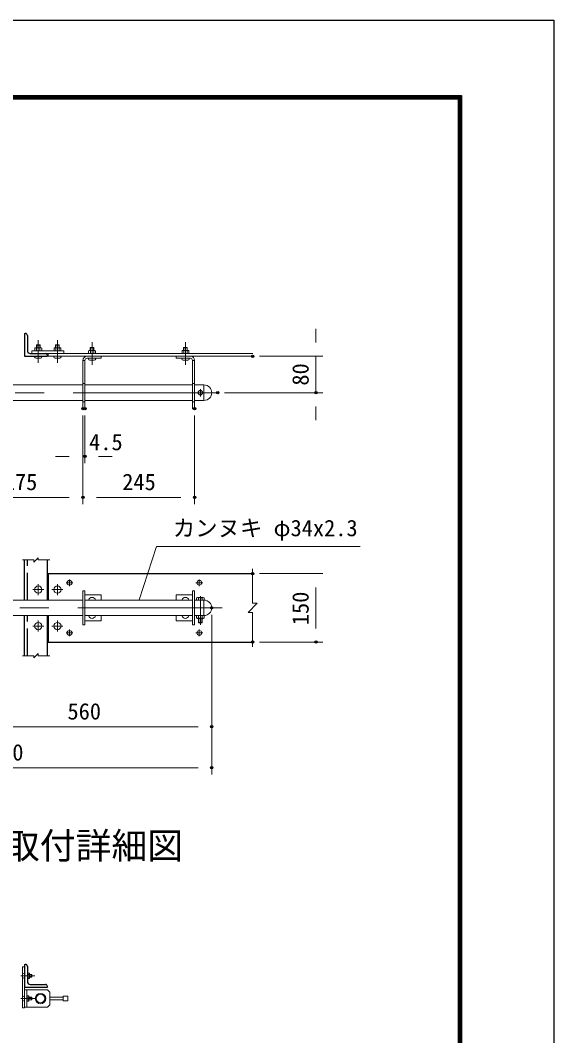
# Model space of a CAD drawing. Units: millimetres, scale not verified, with parts at other scales. Extents: x -6300 to 6300, y -4455 to 4455.
# Drawn here: x 3958 to 6300, y 0 to 4455 of the extents above; entities that cross this region are included whole.
import ezdxf
from ezdxf.enums import TextEntityAlignment as Align

# ---------------------------------------------------------------- set-up
doc = ezdxf.new("R2010")
doc.units = ezdxf.units.MM
doc.header["$LTSCALE"] = 20
doc.header["$PDMODE"] = 32
doc.header["$PDSIZE"] = 10
doc.linetypes.add('DASHED', pattern=[7.5, 6, -1.5])
doc.linetypes.add('USER1', pattern=[50.8, 31.75, -6.35, 6.35, -6.35])
for name, color, linetype, lineweight in [('0-0_D-TTL-TXT', 7, 'Continuous', 25), ('0-4_D-STR-DIM', 7, 'Continuous', 13), ('0-6_Defpoints', 8, 'Continuous', 25), ('0-7_D-STR-TXT', 7, 'Continuous', 13), ('0-8_D-STR1', 1, 'Continuous', 25), ('0-9_D-STR3', 3, 'Continuous', 13), ('0-A_D-BMK', 2, 'USER1', 13), ('0-C_D-TTL', 7, 'Continuous', 25)]:
    doc.layers.add(name, color=color, linetype=linetype, lineweight=lineweight)
doc.styles.add('ＭＳ ゴシック', font='')
doc.styles.get('ＭＳ ゴシック').set_extended_font_data('MS Gothic')

msp = doc.modelspace()

# ---------------------------------------------------------------- linework, layer by layer
at = {"layer": '0-4_D-STR-DIM'}
for p, q in [((5255.79, 3041.39), (5255.79, 3101.39)), ((5007.99, 2981.39), (5285.79, 2981.39)), ((5255.79, 2981.39), (5255.79, 2821.39)), ((4854.89, 2821.39), (5285.79, 2821.39)), ((4232.99, 2721.39), (4232.99, 2332.21)), ((4232.99, 2721.39), (4232.99, 2332.21)), ((4232.99, 2721.39), (4232.99, 2512.21)), ((4241.99, 2721.39), (4241.99, 2512.21)), ((4722.99, 2721.39), (4722.99, 2332.21)), ((5255.79, 2761.39), (5255.79, 2701.39)), ((4172.99, 2542.21), (4112.99, 2542.21)), ((4232.99, 2542.21), (4241.99, 2542.21)), ((4301.99, 2542.21), (4361.99, 2542.21)), ((3742.99, 2362.21), (4172.99, 2362.21)), ((4292.99, 2362.21), (4662.99, 2362.21)), ((4016.99, 2077.49), (4036.99, 2097.49)), ((4036.99, 2087.49), (4036.99, 2097.49)), ((3966.99, 2087.49), (4016.99, 2087.49)), ((4016.99, 2077.49), (4016.99, 2087.49)), ((4036.99, 2087.49), (4086.99, 2087.49)), ((4977.99, 1897.49), (4977.99, 2048.46)), ((5007.99, 2027.49), (5285.79, 2027.49)), ((5255.79, 1967.49), (5255.79, 1787.49)), ((4957.99, 1857.49), (4997.99, 1897.49)), ((4977.99, 1897.49), (4997.99, 1897.49)), ((4798.49, 1847.49), (4798.49, 1325.7)), ((4798.49, 1847.49), (4798.49, 1145.7)), ((4957.99, 1857.49), (4977.99, 1857.49)), ((4977.99, 1706.52), (4977.99, 1857.49)), ((5007.99, 1727.49), (5285.79, 1727.49)), ((3966.99, 1667.49), (4016.99, 1667.49)), ((4016.99, 1657.49), (4036.99, 1677.49)), ((4016.99, 1657.49), (4016.99, 1667.49)), ((4036.99, 1667.49), (4036.99, 1677.49)), ((4036.99, 1667.49), (4086.99, 1667.49)), ((3738.49, 1355.7), (4738.49, 1355.7)), ((3058.49, 1175.7), (4738.49, 1175.7))]:
    msp.add_line(p, q, dxfattribs=at)
at = {"layer": '0-6_Defpoints'}
for p in [(4977.99, 2981.39), (4824.89, 2821.39), (5255.79, 2821.39), (4232.99, 2751.39), (4241.99, 2751.39), (4722.99, 2751.39), (4241.99, 2542.21), (4232.99, 2362.21), (4722.99, 2362.21), (4977.99, 2027.49), (4798.49, 1877.49), (4977.99, 1727.49), (5255.79, 1727.49), (4798.49, 1355.7), (4798.49, 1175.7)]:
    msp.add_point(p, dxfattribs=at)
at = {"layer": '0-7_D-STR-TXT'}
msp.add_lwpolyline([(5450.06, 2146.59), (4555.53, 2146.59), (4480.41, 1913.39)], dxfattribs=at)
at = {"layer": '0-8_D-STR1'}
for p, q in [((3976.99, 3081.39), (3976.99, 2981.39)), ((3976.99, 3081.39), (3979.99, 3081.39)), ((3988.99, 3072.39), (3988.99, 3006.39)), ((4001.99, 2993.39), (4067.99, 2993.39)), ((3976.99, 2981.39), (4076.99, 2981.39)), ((4076.99, 2984.39), (4076.99, 2981.39)), ((3976.99, 1911.49), (3976.99, 2087.49)), ((4076.99, 1911.49), (4076.99, 2087.49)), ((4076.99, 2027.49), (4977.99, 2027.49)), ((4080.99, 2027.49), (4080.99, 1911.49)), ((3976.99, 1667.49), (3976.99, 1843.49)), ((4076.99, 1667.49), (4076.99, 1843.49)), ((4080.99, 1843.49), (4080.99, 1727.49)), ((4076.99, 1727.49), (4977.99, 1727.49)), ((3976.99, 313.15), (3976.99, 213.15)), ((3976.99, 313.15), (3979.99, 313.15)), ((3988.99, 304.15), (3988.99, 238.15)), ((4001.99, 225.15), (4067.99, 225.15)), ((3976.99, 213.15), (4076.99, 213.15)), ((4076.99, 213.15), (4076.99, 216.15))]:
    msp.add_line(p, q, dxfattribs=at)
at = {"layer": '0-8_D-STR1', "linetype": 'DASHED'}
for p, q in [((3988.99, 1911.49), (3988.99, 2087.49)), ((3988.99, 1667.49), (3988.99, 1843.49))]:
    msp.add_line(p, q, dxfattribs=at)
at = {"layer": '0-8_D-STR1'}
for centre, radius, start, end in [((3979.99, 3072.39), 9, 0, 90), ((4001.99, 3006.39), 13, 180, 270), ((4067.99, 2984.39), 9, 0, 90), ((3979.99, 304.15), 9, 0, 90), ((4001.99, 238.15), 13, 180, 270), ((4067.99, 216.15), 9, 0, 90)]:
    msp.add_arc(centre, radius, start, end, dxfattribs=at)
at = {"layer": '0-9_D-STR3'}
for p, q in [((4029.99, 3031.39), (4028.99, 3030.39)), ((4028.99, 3018.39), (4028.99, 3030.39)), ((4044.99, 3030.39), (4028.99, 3030.39)), ((4029.99, 3018.39), (4029.99, 3031.39)), ((4043.99, 3031.39), (4029.99, 3031.39)), ((4043.99, 3018.39), (4043.99, 3031.39)), ((4044.99, 3030.39), (4043.99, 3031.39)), ((4044.99, 3018.39), (4044.99, 3030.39)), ((4113.99, 3031.39), (4112.99, 3030.39)), ((4112.99, 3018.39), (4112.99, 3030.39)), ((4128.99, 3030.39), (4112.99, 3030.39)), ((4113.99, 3018.39), (4113.99, 3031.39)), ((4127.99, 3031.39), (4113.99, 3031.39)), ((4127.99, 3018.39), (4127.99, 3031.39)), ((4128.99, 3030.39), (4127.99, 3031.39)), ((4128.99, 3018.39), (4128.99, 3030.39)), ((4978.99, 2993.39), (4008.99, 2993.39)), ((4024.01, 3018.39), (4021.99, 3017.23)), ((4021.99, 3017.23), (4021.99, 3005.39)), ((4024.01, 3018.39), (4049.98, 3018.39)), ((4029.51, 3017.23), (4029.51, 3005.39)), ((4044.48, 3017.23), (4044.48, 3005.39)), ((4049.98, 3018.39), (4051.99, 3017.23)), ((4051.99, 3017.23), (4051.99, 3005.39)), ((4080.99, 2981.39), (4080.99, 2993.39)), ((4108.01, 3018.39), (4105.99, 3017.23)), ((4105.99, 3017.23), (4105.99, 3005.39)), ((4108.01, 3018.39), (4133.98, 3018.39)), ((4113.51, 3017.23), (4113.51, 3005.39)), ((4128.48, 3017.23), (4128.48, 3005.39)), ((4133.98, 3018.39), (4135.99, 3017.23)), ((4135.99, 3017.23), (4135.99, 3005.39)), ((4148.99, 2993.39), (4148.99, 3005.39)), ((4260.01, 3006.39), (4257.99, 3005.23)), ((4257.99, 3005.23), (4257.99, 2993.39)), ((4285.98, 3006.39), (4260.01, 3006.39)), ((4264.99, 3018.39), (4265.99, 3019.39)), ((4264.99, 3006.39), (4264.99, 3018.39)), ((4264.99, 3018.39), (4280.99, 3018.39)), ((4265.51, 3005.23), (4265.51, 2993.39)), ((4265.99, 3006.39), (4265.99, 3019.39)), ((4265.99, 3019.39), (4279.99, 3019.39)), ((4279.99, 3006.39), (4279.99, 3019.39)), ((4279.99, 3019.39), (4280.99, 3018.39)), ((4280.48, 3005.23), (4280.48, 2993.39)), ((4280.99, 3006.39), (4280.99, 3018.39)), ((4285.98, 3006.39), (4287.99, 3005.23)), ((4287.99, 3005.23), (4287.99, 2993.39)), ((4670.01, 3006.39), (4667.99, 3005.23)), ((4667.99, 3005.23), (4667.99, 2993.39)), ((4695.98, 3006.39), (4670.01, 3006.39)), ((4674.99, 3018.39), (4675.99, 3019.39)), ((4674.99, 3006.39), (4674.99, 3018.39)), ((4674.99, 3018.39), (4690.99, 3018.39)), ((4675.51, 3005.23), (4675.51, 2993.39)), ((4675.99, 3006.39), (4675.99, 3019.39)), ((4675.99, 3019.39), (4689.99, 3019.39)), ((4689.99, 3006.39), (4689.99, 3019.39)), ((4689.99, 3019.39), (4690.99, 3018.39)), ((4690.48, 3005.23), (4690.48, 2993.39)), ((4690.99, 3006.39), (4690.99, 3018.39)), ((4695.98, 3006.39), (4697.99, 3005.23)), ((4697.99, 3005.23), (4697.99, 2993.39)), ((4020.99, 2979.39), (4020.99, 2981.39)), ((4046.99, 2973.39), (4026.99, 2973.39)), ((4052.99, 2979.39), (4052.99, 2981.39)), ((4080.99, 2981.39), (4978.99, 2981.39)), ((4104.99, 2979.39), (4104.99, 2981.39)), ((4130.99, 2973.39), (4110.99, 2973.39)), ((4136.99, 2979.39), (4136.99, 2981.39)), ((4232.99, 2751.39), (4232.99, 2963.39)), ((4241.99, 2963.39), (4232.99, 2963.39)), ((4241.99, 2751.39), (4241.99, 2963.39)), ((4312.99, 2972.39), (4250.99, 2972.39)), ((4256.99, 2970.39), (4256.99, 2972.39)), ((4262.99, 2964.39), (4282.99, 2964.39)), ((4288.99, 2970.39), (4288.99, 2972.39)), ((4312.99, 2972.39), (4312.99, 2981.39)), ((4642.99, 2972.39), (4642.99, 2981.39)), ((4642.99, 2972.39), (4704.99, 2972.39)), ((4666.99, 2970.39), (4666.99, 2972.39)), ((4672.99, 2964.39), (4692.99, 2964.39)), ((4698.99, 2970.39), (4698.99, 2972.39)), ((4713.99, 2963.39), (4722.99, 2963.39)), ((4713.99, 2751.39), (4713.99, 2963.39)), ((4722.99, 2751.39), (4722.99, 2963.39)), ((4232.99, 2855.39), (3682.99, 2855.39)), ((4713.99, 2855.39), (4241.99, 2855.39)), ((4764.49, 2855.39), (4722.99, 2855.39)), ((4764.49, 2855.39), (4764.49, 2787.39)), ((4232.99, 2787.39), (3682.99, 2787.39)), ((4713.99, 2787.39), (4241.99, 2787.39)), ((4764.49, 2787.39), (4722.99, 2787.39)), ((4241.99, 2751.39), (4232.99, 2751.39)), ((4713.99, 2751.39), (4722.99, 2751.39)), ((4232.99, 1952.49), (4232.99, 1802.49)), ((4232.99, 1952.49), (4241.99, 1952.49)), ((4241.99, 1952.49), (4241.99, 1802.49)), ((4241.99, 1934.49), (4312.99, 1934.49)), ((4312.99, 1934.49), (4312.99, 1911.49)), ((4642.99, 1934.49), (4642.99, 1911.49)), ((4713.99, 1934.49), (4642.99, 1934.49)), ((4713.99, 1952.49), (4713.99, 1802.49)), ((4722.99, 1952.49), (4713.99, 1952.49)), ((4722.99, 1952.49), (4722.99, 1802.49)), ((4732.29, 1920.89), (4732.29, 1911.49)), ((4760.62, 1922.49), (4736.09, 1922.49)), ((4740.49, 1920.89), (4740.49, 1911.49)), ((4756.49, 1920.89), (4756.49, 1911.49)), ((4764.69, 1920.89), (4764.69, 1911.49)), ((4232.99, 1911.49), (3682.99, 1911.49)), ((4713.99, 1911.49), (4241.99, 1911.49)), ((4764.49, 1911.49), (4722.99, 1911.49)), ((4764.49, 1911.49), (4764.49, 1843.49)), ((4232.99, 1843.49), (3682.99, 1843.49)), ((4713.99, 1843.49), (4241.99, 1843.49)), ((4312.99, 1843.49), (4312.99, 1820.49)), ((4642.99, 1843.49), (4642.99, 1820.49)), ((4764.49, 1843.49), (4722.99, 1843.49)), ((4732.29, 1843.49), (4732.29, 1832.09)), ((4764.69, 1832.09), (4732.29, 1832.09)), ((4761.36, 1830.49), (4736.19, 1830.49)), ((4740.49, 1843.49), (4740.49, 1832.09)), ((4740.49, 1830.49), (4740.49, 1813.09)), ((4742.09, 1830.49), (4742.09, 1811.49)), ((4754.89, 1830.49), (4754.89, 1811.49)), ((4756.49, 1843.49), (4756.49, 1832.09)), ((4756.49, 1830.49), (4756.49, 1813.09)), ((4764.69, 1843.49), (4764.69, 1832.09)), ((4232.99, 1802.49), (4241.99, 1802.49)), ((4241.99, 1820.49), (4312.99, 1820.49)), ((4713.99, 1820.49), (4642.99, 1820.49)), ((4722.99, 1802.49), (4713.99, 1802.49)), ((4756.49, 1813.09), (4740.49, 1813.09)), ((4742.09, 1811.49), (4740.49, 1813.09)), ((4754.89, 1811.49), (4742.09, 1811.49)), ((4754.89, 1811.49), (4756.49, 1813.09)), ((3967.99, 275.15), (3976.99, 271.09)), ((3976.99, 303.15), (3976.99, 123.15)), ((3998.09, 274.65), (3988.99, 274.65)), ((3998.09, 268.83), (3988.99, 268.83)), ((3998.99, 273.09), (3998.09, 274.65)), ((3998.99, 253.21), (3998.99, 273.09)), ((4006.99, 269.15), (3998.99, 269.15)), ((4007.99, 268.15), (3998.99, 268.15)), ((4006.99, 269.15), (4006.99, 257.15)), ((4006.99, 269.15), (4007.99, 268.15)), ((4007.99, 268.15), (4007.99, 258.15)), ((3967.99, 251.15), (3976.94, 255.15)), ((3998.09, 257.47), (3988.99, 257.47)), ((3998.09, 251.65), (3988.99, 251.65)), ((3998.99, 253.21), (3998.09, 251.65)), ((4007.99, 258.15), (3998.99, 258.15)), ((4006.99, 257.15), (3998.99, 257.15)), ((4007.99, 258.15), (4006.99, 257.15)), ((3976.99, 201.15), (4076.99, 201.15)), ((4076.99, 201.15), (4086.99, 191.15)), ((4086.99, 191.15), (4086.99, 135.15)), ((3967.99, 175.15), (3976.99, 171.09)), ((3967.99, 151.15), (3976.94, 155.15)), ((4069.2, 169.15), (4065.02, 169.15)), ((4065.02, 157.15), (4069.2, 157.15)), ((4076.99, 125.15), (4086.99, 135.15)), ((4145.99, 169.15), (4086.99, 169.15)), ((4086.99, 157.15), (4145.99, 157.15)), ((4145.99, 153.15), (4145.99, 173.15)), ((4145.99, 173.15), (4165.99, 173.15)), ((4145.99, 153.15), (4165.99, 153.15)), ((4165.99, 153.15), (4165.99, 173.15)), ((3976.99, 123.15), (3967.99, 123.15)), ((4076.99, 125.15), (3976.99, 125.15))]:
    msp.add_line(p, q, dxfattribs=at)
at = {"layer": '0-9_D-STR3', "linetype": 'DASHED'}
for p, q in [((4241.99, 2861.39), (4232.99, 2861.39)), ((4713.99, 2861.39), (4722.99, 2861.39)), ((4241.99, 2781.39), (4232.99, 2781.39)), ((4713.99, 2781.39), (4722.99, 2781.39)), ((3985.99, 201.15), (3985.99, 125.15)), ((3995.09, 174.65), (3985.99, 174.65)), ((3995.09, 168.83), (3985.99, 168.83)), ((3995.09, 157.47), (3985.99, 157.47)), ((3995.09, 151.65), (3985.99, 151.65)), ((3995.99, 173.09), (3995.09, 174.65)), ((3995.99, 153.21), (3995.09, 151.65)), ((3995.99, 153.21), (3995.99, 173.09)), ((4006.99, 169.15), (3995.99, 169.15)), ((4007.99, 168.15), (3995.99, 168.15)), ((4007.99, 158.15), (3995.99, 158.15)), ((4006.99, 157.15), (3995.99, 157.15)), ((4006.99, 169.15), (4006.99, 157.15)), ((4006.99, 169.15), (4007.99, 168.15)), ((4007.99, 158.15), (4006.99, 157.15)), ((4007.99, 168.15), (4007.99, 158.15))]:
    msp.add_line(p, q, dxfattribs=at)
at = {"layer": '0-9_D-STR3'}
for points in [[(4008.99, 2993.39), (4008.99, 3005.39), (4148.99, 3005.39)], [(3976.99, 303.15), (3967.99, 303.15), (3967.99, 123.15)]]:
    msp.add_lwpolyline(points, dxfattribs=at)
for centre, radius in [((4748.49, 2821.39), 10), ((4036.99, 1957.49), 16), ((4120.99, 1957.49), 16), ((4173.99, 1987.49), 10.5), ((4743.99, 1987.49), 10.5), ((4036.99, 1797.49), 16), ((4120.99, 1797.49), 16), ((4173.99, 1767.49), 10.5), ((4743.99, 1767.49), 10.5), ((4046.99, 163.15), 23), ((4046.99, 163.15), 19)]:
    msp.add_circle(centre, radius, dxfattribs=at)
for centre, radius, start, end in [((4023.28, 3001.35), 17.05, 68.57467, 87.55496), ((4036.99, 2993.74), 24.66, 72.33186, 107.66814), ((4050.71, 3001.35), 17.05, 92.44504, 111.42533), ((4107.28, 3001.35), 17.05, 68.57467, 87.55496), ((4120.99, 2993.74), 24.66, 72.33186, 107.66814), ((4134.71, 3001.35), 17.05, 92.44504, 111.42533), ((4259.28, 2989.35), 17.05, 68.57467, 87.55496), ((4272.99, 2981.74), 24.66, 72.33186, 107.66814), ((4286.71, 2989.35), 17.05, 92.44504, 111.42533), ((4669.28, 2989.35), 17.05, 68.57467, 87.55496), ((4682.99, 2981.74), 24.66, 72.33186, 107.66814), ((4696.71, 2989.35), 17.05, 92.44504, 111.42533), ((4026.99, 2979.39), 6, 180, 270), ((4046.99, 2979.39), 6, 270, 0), ((4110.99, 2979.39), 6, 180, 270), ((4130.99, 2979.39), 6, 270, 0), ((4250.99, 2963.39), 18, 90, 180), ((4250.99, 2963.39), 9, 90, 180), ((4262.99, 2970.39), 6, 180, 270), ((4282.99, 2970.39), 6, 270, 0), ((4672.99, 2970.39), 6, 180, 270), ((4692.99, 2970.39), 6, 270, 0), ((4704.99, 2963.39), 18, 0, 90), ((4704.99, 2963.39), 9, 0, 90), ((4764.49, 2821.39), 34, 270, 90), ((4272.99, 1907.49), 16, 14.47751, 165.52249), ((4682.99, 1907.49), 16, 14.47751, 165.52249), ((4736.39, 1916.47), 6.03, 47.18249, 132.81751), ((4748.49, 1901.69), 20.8, 67.38014, 112.61986), ((4760.59, 1916.44), 6.05, 47.363, 132.637), ((4764.49, 1877.49), 34, 270, 90), ((4272.99, 1847.49), 16, 194.47751, 345.52249), ((4682.99, 1847.49), 16, 194.47751, 345.52249), ((4736.39, 1836.53), 6.04, 227.28053, 312.71947), ((4748.49, 1851.29), 20.8, 247.38014, 292.61986), ((4760.59, 1836.36), 5.92, 226.1605, 313.8395), ((3989.16, 272.94), 9.83, 335.25869, 0.84603), ((3980.65, 263.15), 18.34, 341.96185, 18.03815), ((3989.16, 253.35), 9.83, 359.15397, 24.74131)]:
    msp.add_arc(centre, radius, start, end, dxfattribs=at)
at = {"layer": '0-9_D-STR3', "linetype": 'DASHED'}
for centre, radius, start, end in [((3986.16, 172.94), 9.83, 335.25869, 0.84603), ((3977.65, 163.15), 18.34, 341.96185, 18.03815), ((3986.16, 153.35), 9.83, 359.15397, 24.74131)]:
    msp.add_arc(centre, radius, start, end, dxfattribs=at)
at = {"layer": '0-A_D-BMK'}
for p, q in [((4036.99, 2952.21), (4036.99, 3052.21)), ((4120.99, 2952.21), (4120.99, 3052.21)), ((4272.99, 2943.21), (4272.99, 3043.21)), ((4682.99, 2943.21), (4682.99, 3043.21)), ((4824.89, 2821.39), (2984.89, 2821.39)), ((4748.49, 2805.09), (4748.49, 2837.54)), ((4036.99, 1981.49), (4036.99, 1933.49)), ((4120.99, 1981.49), (4120.99, 1933.49)), ((4188.87, 1987.49), (4159.11, 1987.49)), ((4173.99, 2002.37), (4173.99, 1972.61)), ((4758.87, 1987.49), (4729.11, 1987.49)), ((4743.99, 2002.37), (4743.99, 1972.61)), ((4060.99, 1957.49), (4012.99, 1957.49)), ((4144.99, 1957.49), (4096.99, 1957.49)), ((4748.49, 1928.98), (4748.49, 1803.18)), ((4844.89, 1877.49), (2984.89, 1877.49)), ((4060.99, 1797.49), (4012.99, 1797.49)), ((4036.99, 1821.49), (4036.99, 1773.49)), ((4144.99, 1797.49), (4096.99, 1797.49)), ((4120.99, 1821.49), (4120.99, 1773.49)), ((4173.99, 1752.61), (4173.99, 1782.37)), ((4743.99, 1782.37), (4743.99, 1752.61)), ((4188.87, 1767.49), (4159.11, 1767.49)), ((4758.87, 1767.49), (4729.11, 1767.49)), ((4021.36, 263.15), (3960.65, 263.15)), ((4021.36, 163.15), (3960.65, 163.15))]:
    msp.add_line(p, q, dxfattribs=at)
at = {"layer": '0-C_D-TTL', "color": 2}
msp.add_lwpolyline([(-6300.1, 4455.34), (6299.9, 4455.34), (6299.9, -4454.66), (-6300.1, -4454.66)], close=True, dxfattribs=at)
at = {"layer": '0-C_D-TTL'}
for points in [[(-5895.1, 4125.34), (5894.9, 4125.34), (5894.9, -4124.66), (-5895.1, -4124.66)], [(-5891.35, 4121.59), (5891.15, 4121.59), (5891.15, -4120.91), (-5891.35, -4120.91)], [(-5887.6, 4117.84), (5887.4, 4117.84), (5887.4, -4117.16), (-5887.6, -4117.16)], [(-5883.85, 4114.09), (5883.65, 4114.09), (5883.65, -4113.41), (-5883.85, -4113.41)], [(-5880.1, 4110.34), (5879.9, 4110.34), (5879.9, -4109.66), (-5880.1, -4109.66)]]:
    msp.add_lwpolyline(points, close=True, dxfattribs=at)

# ---------------------------------------------------------------- texts
at = {"layer": '0-0_D-TTL-TXT', "style": 'ＭＳ ゴシック'}
msp.add_text('カンヌキ取付詳細図', height=115.4, dxfattribs=at).set_placement((3256.27, 741.65), align=Align.BOTTOM_LEFT)
at = {"layer": '0-4_D-STR-DIM', "style": 'ＭＳ ゴシック'}
for s, p in [('80', (5245.67, 2852.45)), ('150', (5245.67, 1801.52))]:
    msp.add_text(s, height=72.14, rotation=90, dxfattribs=at).set_placement(p, align=Align.BOTTOM_LEFT)
for s, p in [('4.5', (4260.22, 2547.43)), ('275', (3885.47, 2372.33)), ('245', (4405.47, 2372.33)), ('560', (4165.18, 1365.83)), ('900', (3824.81, 1185.83))]:
    msp.add_text(s, height=72.14, dxfattribs=at).set_placement(p, align=Align.BOTTOM_LEFT)
at = {"layer": '0-7_D-STR-TXT', "style": 'ＭＳ ゴシック'}
msp.add_text('カンヌキ φ34x2.3', height=72.14, dxfattribs=at).set_placement((4627.34, 2170.03), align=Align.BOTTOM_LEFT)

doc.saveas('drawing.dxf')
